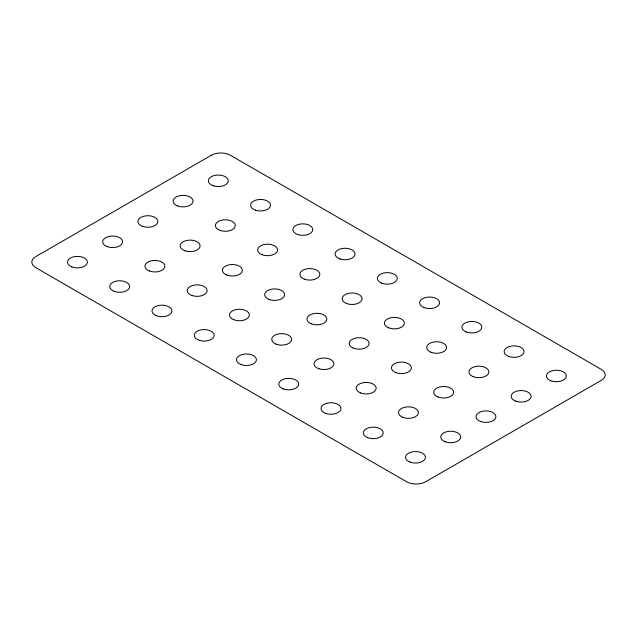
<?xml version="1.0" encoding="UTF-8"?>
<svg xmlns="http://www.w3.org/2000/svg" width="637" height="637" viewBox="0 0 637 637"><rect width="100%" height="100%" fill="white"/><g stroke="black" fill="none" stroke-linecap="round" stroke-linejoin="round"><path stroke-width="0.96" d="M211.253 155.293L35.815 256.584A13.584 7.843 0 0 0 35.815 267.675L406.541 481.707A13.584 7.843 0 0 0 425.747 481.707L601.185 380.416A13.584 7.843 0 0 0 601.185 369.325L230.459 155.293A13.584 7.843 0 0 0 211.253 155.293M71.854 266.887A9.953 5.749 0 0 0 87.365 262.54A9.953 5.749 0 0 0 73.088 256.958A9.953 5.749 0 0 0 71.854 266.887M114.111 291.284A9.953 5.749 0 0 0 129.622 286.937A9.953 5.749 0 0 0 115.345 281.355A9.953 5.749 0 0 0 114.111 291.284M156.376 315.681A9.953 5.749 0 0 0 171.886 311.334A9.953 5.749 0 0 0 157.602 305.752A9.953 5.749 0 0 0 156.376 315.681M199.23 340.301A9.953 5.749 0 0 0 214.167 335.317A9.953 5.749 0 0 0 199.23 330.34A9.953 5.749 0 0 0 199.23 340.301M240.89 364.475A9.953 5.749 0 0 0 256.4 360.128A9.953 5.749 0 0 0 242.116 354.546A9.953 5.749 0 0 0 240.89 364.475M283.147 388.873A9.953 5.749 0 0 0 298.657 384.525A9.953 5.749 0 0 0 284.381 378.943A9.953 5.749 0 0 0 283.147 388.873M326.009 413.493A9.953 5.749 0 0 0 340.938 408.508A9.953 5.749 0 0 0 326.009 403.532A9.953 5.749 0 0 0 326.009 413.493M367.66 437.667A9.953 5.749 0 0 0 383.171 433.319A9.953 5.749 0 0 0 368.895 427.738A9.953 5.749 0 0 0 367.66 437.667M409.917 462.064A9.953 5.749 0 0 0 425.428 457.716A9.953 5.749 0 0 0 411.152 452.135A9.953 5.749 0 0 0 409.917 462.064M107.072 246.559A9.953 5.749 0 0 0 122.583 242.203A9.953 5.749 0 0 0 108.298 236.622A9.953 5.749 0 0 0 107.072 246.559M149.329 270.956A9.953 5.749 0 0 0 164.84 266.6A9.953 5.749 0 0 0 150.563 261.027A9.953 5.749 0 0 0 149.329 270.956M192.191 295.568A9.953 5.749 0 0 0 207.121 290.591A9.953 5.749 0 0 0 192.191 285.615A9.953 5.749 0 0 0 192.191 295.568M233.843 319.75A9.953 5.749 0 0 0 249.354 315.395A9.953 5.749 0 0 0 235.077 309.821A9.953 5.749 0 0 0 233.843 319.75M276.108 344.147A9.953 5.749 0 0 0 291.619 339.8A9.953 5.749 0 0 0 277.334 334.218A9.953 5.749 0 0 0 276.108 344.147M318.962 368.759A9.953 5.749 0 0 0 333.899 363.783A9.953 5.749 0 0 0 318.962 358.806A9.953 5.749 0 0 0 318.962 368.759M360.622 392.941A9.953 5.749 0 0 0 376.133 388.594A9.953 5.749 0 0 0 361.848 383.012A9.953 5.749 0 0 0 360.622 392.941M402.879 417.339A9.953 5.749 0 0 0 418.39 412.991A9.953 5.749 0 0 0 404.105 407.409A9.953 5.749 0 0 0 402.879 417.339M445.136 441.736A9.953 5.749 0 0 0 460.647 437.388A9.953 5.749 0 0 0 446.37 431.806A9.953 5.749 0 0 0 445.136 441.736M142.887 226.446A9.953 5.749 0 0 0 157.825 221.461A9.953 5.749 0 0 0 142.887 216.484A9.953 5.749 0 0 0 142.887 226.446M185.144 250.843A9.953 5.749 0 0 0 200.082 245.858A9.953 5.749 0 0 0 185.144 240.882A9.953 5.749 0 0 0 185.144 250.843M226.804 275.017A9.953 5.749 0 0 0 242.315 270.669A9.953 5.749 0 0 0 228.03 265.088A9.953 5.749 0 0 0 226.804 275.017M269.061 299.414A9.953 5.749 0 0 0 284.572 295.066A9.953 5.749 0 0 0 270.287 289.485A9.953 5.749 0 0 0 269.061 299.414M311.318 323.811A9.953 5.749 0 0 0 326.829 319.463A9.953 5.749 0 0 0 312.552 313.882A9.953 5.749 0 0 0 311.318 323.811M353.575 348.216A9.953 5.749 0 0 0 369.086 343.861A9.953 5.749 0 0 0 354.809 338.279A9.953 5.749 0 0 0 353.575 348.216M395.832 372.613A9.953 5.749 0 0 0 411.343 368.258A9.953 5.749 0 0 0 397.066 362.676A9.953 5.749 0 0 0 395.832 372.613M438.097 397.01A9.953 5.749 0 0 0 453.608 392.655A9.953 5.749 0 0 0 439.323 387.073A9.953 5.749 0 0 0 438.097 397.01M480.354 421.407A9.953 5.749 0 0 0 495.865 417.052A9.953 5.749 0 0 0 481.58 411.478A9.953 5.749 0 0 0 480.354 421.407M177.5 205.894A9.953 5.749 0 0 0 193.011 201.547A9.953 5.749 0 0 0 178.734 195.965A9.953 5.749 0 0 0 177.5 205.894M220.362 230.506A9.953 5.749 0 0 0 235.292 225.53A9.953 5.749 0 0 0 220.362 220.553A9.953 5.749 0 0 0 220.362 230.506M262.014 254.689A9.953 5.749 0 0 0 277.525 250.341A9.953 5.749 0 0 0 263.248 244.759A9.953 5.749 0 0 0 262.014 254.689M304.279 279.086A9.953 5.749 0 0 0 319.79 274.738A9.953 5.749 0 0 0 305.505 269.156A9.953 5.749 0 0 0 304.279 279.086M346.536 303.483A9.953 5.749 0 0 0 362.047 299.135A9.953 5.749 0 0 0 347.762 293.553A9.953 5.749 0 0 0 346.536 303.483M388.793 327.88A9.953 5.749 0 0 0 404.304 323.532A9.953 5.749 0 0 0 390.019 317.951A9.953 5.749 0 0 0 388.793 327.88M431.05 352.277A9.953 5.749 0 0 0 446.561 347.929A9.953 5.749 0 0 0 432.284 342.348A9.953 5.749 0 0 0 431.05 352.277M473.307 376.674A9.953 5.749 0 0 0 488.818 372.327A9.953 5.749 0 0 0 474.541 366.745A9.953 5.749 0 0 0 473.307 376.674M515.564 401.071A9.953 5.749 0 0 0 531.075 396.724A9.953 5.749 0 0 0 516.798 391.142A9.953 5.749 0 0 0 515.564 401.071M213.315 185.781A9.953 5.749 0 0 0 228.253 180.804A9.953 5.749 0 0 0 213.315 175.828A9.953 5.749 0 0 0 213.315 185.781M255.58 210.178A9.953 5.749 0 0 0 270.51 205.202A9.953 5.749 0 0 0 255.58 200.225A9.953 5.749 0 0 0 255.58 210.178M297.837 234.575A9.953 5.749 0 0 0 312.767 229.599A9.953 5.749 0 0 0 297.837 224.622A9.953 5.749 0 0 0 297.837 234.575M340.094 258.972A9.953 5.749 0 0 0 355.024 253.996A9.953 5.749 0 0 0 340.094 249.019A9.953 5.749 0 0 0 340.094 258.972M381.746 283.154A9.953 5.749 0 0 0 397.257 278.799A9.953 5.749 0 0 0 382.98 273.225A9.953 5.749 0 0 0 381.746 283.154M424.011 307.552A9.953 5.749 0 0 0 439.522 303.196A9.953 5.749 0 0 0 425.237 297.622A9.953 5.749 0 0 0 424.011 307.552M466.268 331.949A9.953 5.749 0 0 0 481.779 327.593A9.953 5.749 0 0 0 467.494 322.019A9.953 5.749 0 0 0 466.268 331.949M508.525 356.346A9.953 5.749 0 0 0 524.036 351.998A9.953 5.749 0 0 0 509.751 346.417A9.953 5.749 0 0 0 508.525 356.346M550.782 380.743A9.953 5.749 0 0 0 566.293 376.395A9.953 5.749 0 0 0 552.008 370.814A9.953 5.749 0 0 0 550.782 380.743"/></g></svg>
